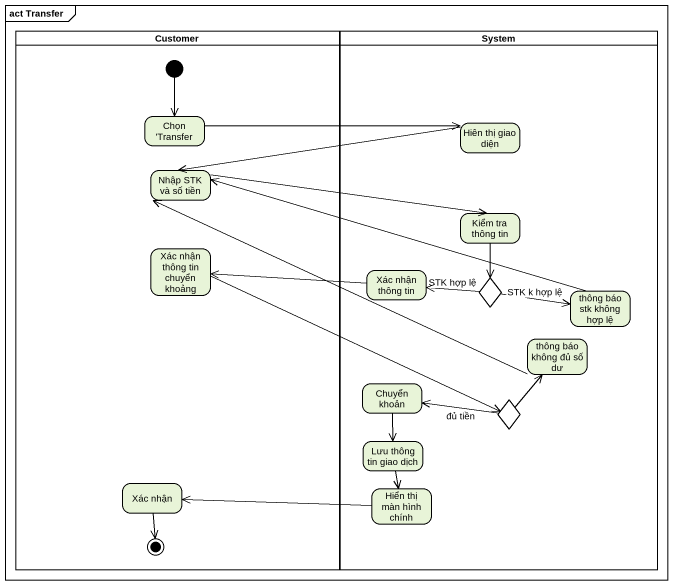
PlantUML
@startuml
mainframe act Transfer
hide empty description
state Customer <<partition>> {
  state "Chọn 'Transfer" as Chọn_Transfer
  state "Nhập STK và số tiền" as Nhập_STK_và_số_tiền
  state "Xác nhận thông tin chuyển khoảng" as Xác_nhận_thông_tin_chuyển
  state "Xác nhận" as Xác_nhận
  [*] --> Chọn_Transfer
  Xác_nhận --> [*]
}
state System <<partition>> {
  state "Hiên thị giao diện" as Hiên_thị_giao_diện
  state "Kiểm tra thông tin" as Kiểm_tra_thông_tin
  state "Xác nhận thông tin" as Xác_nhận_thông_tin
  state choice1 <<choice>>
  state "thông báo stk không hợp lệ" as thông_báo_stk_không_hợp_lệ
  state "thông báo không đủ số dư" as thông_báo_không_đủ_số_dư
  state "Chuyển khoản" as Chuyển_khoản
  state choice2 <<choice>>
  state "Lưu thông tin giao dịch" as Lưu_thông_tin_giao_dịch
  state "Hiển thị màn hình chính" as Hiển_thị_màn_hình_chính
}
Chọn_Transfer -right-> Hiên_thị_giao_diện
Hiên_thị_giao_diện -left-> Nhập_STK_và_số_tiền
Nhập_STK_và_số_tiền -right-> Kiểm_tra_thông_tin
Kiểm_tra_thông_tin --> choice1
Xác_nhận_thông_tin_chuyển -right-> choice2
Xác_nhận_thông_tin -left-> Xác_nhận_thông_tin_chuyển
choice1 -left-> Xác_nhận_thông_tin : STK hợp lệ
choice1 -right-> thông_báo_stk_không_hợp_lệ : STK k hợp lệ
thông_báo_stk_không_hợp_lệ -left-> Nhập_STK_và_số_tiền
thông_báo_không_đủ_số_dư -left-> Nhập_STK_và_số_tiền
Chuyển_khoản --> Lưu_thông_tin_giao_dịch
choice2 -up-> thông_báo_không_đủ_số_dư
choice2 -left-> Chuyển_khoản : đủ tiền
Lưu_thông_tin_giao_dịch --> Hiển_thị_màn_hình_chính
Hiển_thị_màn_hình_chính -left-> Xác_nhận
@enduml
